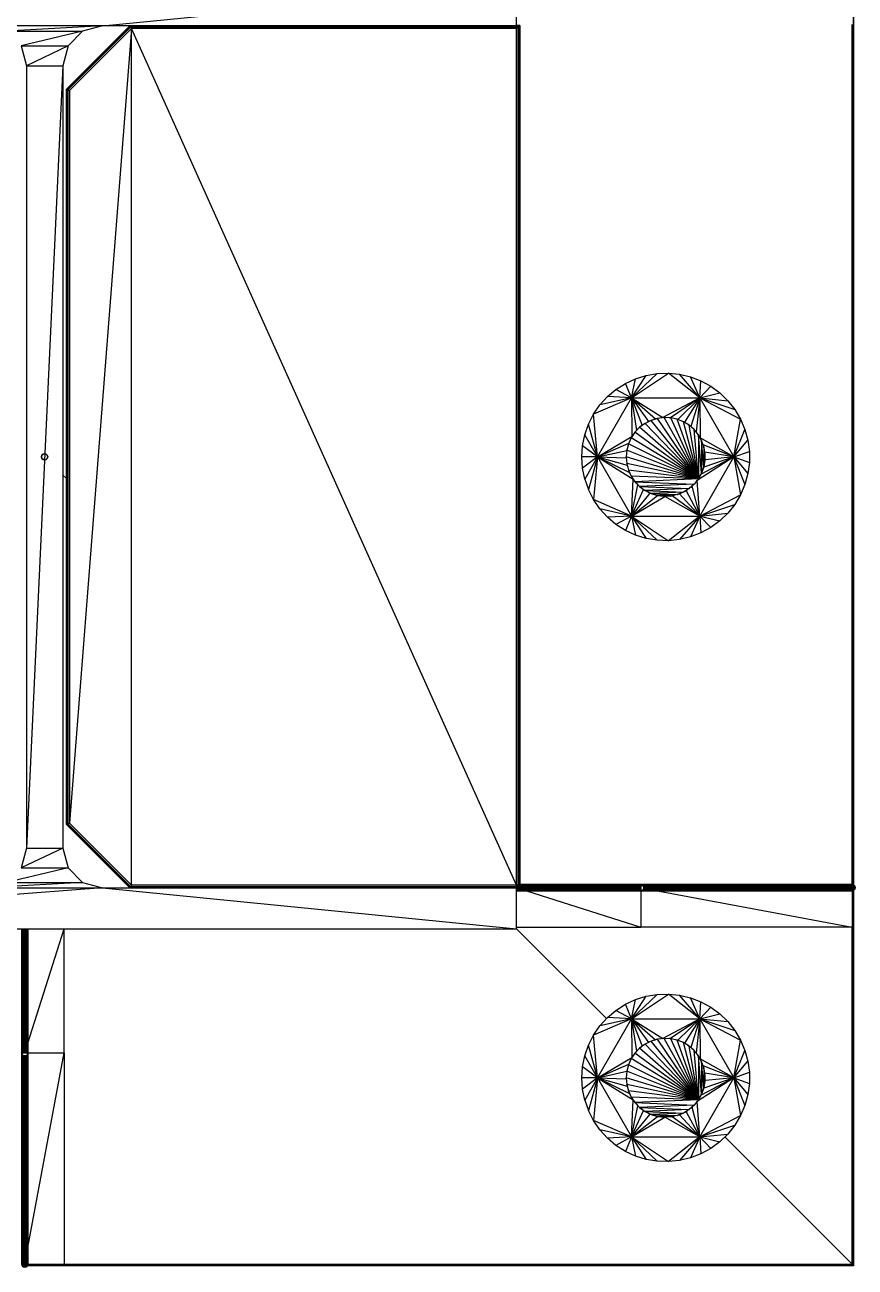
# Model space of a CAD drawing. Header units: millimetres. Extents: x -107267 to 109426, y -98906 to 83910.
# Drawn here: x 55354.8 to 55488.5, y -19215.3 to -19015.2 of the extents above; entities that cross this region are included whole.
import ezdxf

# ---------------------------------------------------------------- set-up
doc = ezdxf.new("R2010")
doc.units = ezdxf.units.MM
doc.layers.add('Top (Plan) View-000-CHÃO', color=254, linetype='Continuous')

# ---------------------------------------------------------------- blocks, each defined once
blk = doc.blocks.new('*U36')
at = {"layer": 'Top (Plan) View-000-CHÃO', "color": 0, "linetype": 'ByBlock', "lineweight": -2}
for p, q in [((154363.19, 142117.63), (154363, 142117.45)), ((154363, 142117.45), (154363.19, 142117.63)), ((154363.44, 142117.7), (154363.19, 142117.63)), ((154363.19, 142117.63), (154363.44, 142117.7)), ((154363.69, 142117.63), (154363.44, 142117.7)), ((154363.44, 142117.7), (154363.69, 142117.63)), ((154363.87, 142117.45), (154363.69, 142117.63)), ((154363.69, 142117.63), (154363.87, 142117.45)), ((154363, 142117.45), (154362.94, 142117.2)), ((154362.94, 142117.2), (154363, 142117.45)), ((154362.94, 142117.2), (154363, 142116.95)), ((154363, 142116.95), (154362.94, 142117.2)), ((154363, 142116.95), (154363.19, 142116.76)), ((154363.19, 142116.76), (154363, 142116.95)), ((154363.19, 142116.76), (154363.44, 142116.7)), ((154363.44, 142116.7), (154363.19, 142116.76)), ((154363.44, 142116.7), (154363.69, 142116.76)), ((154363.69, 142116.76), (154363.44, 142116.7)), ((154363.69, 142116.76), (154363.87, 142116.95)), ((154363.87, 142116.95), (154363.69, 142116.76)), ((154363.94, 142117.2), (154363.87, 142117.45)), ((154363.87, 142117.45), (154363.94, 142117.2)), ((154363.87, 142116.95), (154363.94, 142117.2)), ((154363.94, 142117.2), (154363.87, 142116.95))]:
    blk.add_line(p, q, dxfattribs=at)
blk = doc.blocks.new('*U52')
at = {"layer": 'Top (Plan) View-000-CHÃO', "color": 0, "linetype": 'ByBlock', "lineweight": -2}
for p, q in [((154456.95, 142029.03), (154458.58, 142029.79)), ((154457.94, 142026.72), (154463.89, 142030.68)), ((154457.94, 142026.72), (154462.08, 142030.62)), ((154457.94, 142026.72), (154460.31, 142030.32)), ((154457.94, 142026.72), (154458.58, 142029.79)), ((154458.58, 142029.79), (154460.31, 142030.32)), ((154460.31, 142030.32), (154462.08, 142030.62)), ((154462.08, 142030.62), (154463.89, 142030.68)), ((154463.89, 142030.68), (154465.68, 142030.5)), ((154468.93, 142026.72), (154463.89, 142030.68)), ((154465.68, 142030.5), (154467.44, 142030.09)), ((154468.93, 142026.72), (154465.68, 142030.5)), ((154467.44, 142030.09), (154469.12, 142029.44)), ((154468.93, 142026.72), (154467.44, 142030.09)), ((154454.05, 142026.9), (154455.43, 142028.06)), ((154455.43, 142028.06), (154456.95, 142029.03)), ((154457.94, 142026.72), (154455.43, 142028.06)), ((154457.94, 142026.72), (154456.95, 142029.03)), ((154468.93, 142026.72), (154469.12, 142029.44)), ((154468.93, 142026.72), (154470.7, 142028.57)), ((154468.93, 142026.72), (154472.15, 142027.5)), ((154469.12, 142029.44), (154470.7, 142028.57)), ((154470.7, 142028.57), (154472.15, 142027.5)), ((154472.15, 142027.5), (154473.45, 142026.25)), ((154457.94, 142026.72), (154451.82, 142024.07)), ((154451.82, 142024.07), (154452.84, 142025.56)), ((154452.44, 142017.19), (154457.94, 142026.72)), ((154452.84, 142025.56), (154454.05, 142026.9)), ((154457.94, 142026.72), (154452.84, 142025.56)), ((154457.94, 142026.72), (154454.05, 142026.9)), ((154457.94, 142026.72), (154458.01, 142020.49)), ((154457.94, 142026.72), (154458.73, 142021.46)), ((154457.94, 142026.72), (154459.63, 142022.27)), ((154457.94, 142026.72), (154460.66, 142022.9)), ((154457.94, 142026.72), (154461.79, 142023.32)), ((154457.94, 142026.72), (154462.98, 142023.52)), ((154457.94, 142026.72), (154468.93, 142026.72)), ((154457.94, 142026.72), (154457.94, 142026.72)), ((154458.35, 142026.72), (154458.35, 142026.72)), ((154459.51, 142026.72), (154459.51, 142026.72)), ((154460.11, 142026.72), (154460.11, 142026.72)), ((154461.07, 142026.72), (154461.07, 142026.72)), ((154462.58, 142026.72), (154462.58, 142026.72)), ((154468.93, 142026.72), (154462.98, 142023.52)), ((154463.38, 142026.72), (154463.38, 142026.72)), ((154468.93, 142026.72), (154464.19, 142023.5)), ((154464.87, 142026.72), (154464.87, 142026.72)), ((154468.93, 142026.72), (154465.37, 142023.24)), ((154466.42, 142026.72), (154466.42, 142026.72)), ((154468.93, 142026.72), (154466.48, 142022.77)), ((154467.47, 142026.72), (154467.47, 142026.72)), ((154468.93, 142026.72), (154467.48, 142022.09)), ((154468.04, 142026.72), (154468.04, 142026.72)), ((154468.93, 142026.72), (154468.33, 142021.24)), ((154468.93, 142026.72), (154469.01, 142020.24)), ((154468.93, 142026.72), (154474.43, 142017.19)), ((154468.93, 142026.72), (154475.48, 142023.28)), ((154468.93, 142026.72), (154474.57, 142024.83)), ((154468.93, 142026.72), (154473.45, 142026.25)), ((154473.45, 142026.25), (154474.57, 142024.83)), ((154451.01, 142022.46), (154451.82, 142024.07)), ((154452.44, 142017.19), (154451.82, 142024.07)), ((154462.98, 142023.52), (154462.68, 142023.47)), ((154463.06, 142023.52), (154462.98, 142023.52)), ((154464.19, 142023.5), (154464.01, 142023.5)), ((154464.2, 142023.49), (154464.19, 142023.5)), ((154474.57, 142024.83), (154475.48, 142023.28)), ((154450.42, 142020.76), (154451.01, 142022.46)), ((154452.44, 142017.19), (154451.01, 142022.46)), ((154458.73, 142021.46), (154458.64, 142021.33)), ((154458.94, 142021.65), (154458.73, 142021.46)), ((154459.63, 142022.27), (154459.47, 142022.13)), ((154459.83, 142022.4), (154459.63, 142022.27)), ((154460.66, 142022.9), (154460.44, 142022.77)), ((154460.84, 142022.97), (154460.66, 142022.9)), ((154461.79, 142023.32), (154461.51, 142023.22)), ((154461.92, 142023.35), (154461.79, 142023.32)), ((154465.37, 142023.24), (154465.34, 142023.25)), ((154465.56, 142023.16), (154465.37, 142023.24)), ((154466.48, 142022.77), (154466.4, 142022.8)), ((154466.73, 142022.6), (154466.48, 142022.77)), ((154467.48, 142022.09), (154467.36, 142022.17)), ((154467.68, 142021.88), (154467.48, 142022.09)), ((154474.43, 142017.19), (154475.48, 142023.28)), ((154474.43, 142017.19), (154476.19, 142021.62)), ((154475.48, 142023.28), (154476.19, 142021.62)), ((154476.19, 142021.62), (154476.66, 142019.88)), ((154450.06, 142018.99), (154450.42, 142020.76)), ((154452.44, 142017.19), (154450.42, 142020.76)), ((154452.44, 142017.19), (154458.01, 142020.49)), ((154457.6, 142019.64), (154457.48, 142019.41)), ((154458.01, 142020.49), (154457.97, 142020.4)), ((154458.19, 142020.74), (154458.01, 142020.49)), ((154468.33, 142021.24), (154468.19, 142021.38)), ((154468.47, 142021.03), (154468.33, 142021.24)), ((154469.01, 142020.24), (154468.87, 142020.44)), ((154469.09, 142020.05), (154469.01, 142020.24)), ((154474.43, 142017.19), (154469.01, 142020.24)), ((154474.43, 142017.19), (154476.66, 142019.88)), ((154476.66, 142019.88), (154476.91, 142018.09)), ((154449.94, 142017.19), (154450.06, 142018.99)), ((154452.44, 142017.19), (154450.06, 142018.99)), ((154452.44, 142017.19), (154457.48, 142019.41)), ((154452.44, 142017.19), (154457.17, 142018.24)), ((154457.17, 142018.25), (154457.17, 142018.24)), ((154457.17, 142018.24), (154457.17, 142018.19)), ((154457.48, 142019.41), (154457.47, 142019.37)), ((154469.48, 142019.13), (154469.37, 142019.39)), ((154469.52, 142018.98), (154469.48, 142019.13)), ((154474.43, 142017.19), (154469.48, 142019.13)), ((154469.74, 142017.95), (154469.68, 142018.25)), ((154469.74, 142017.85), (154469.74, 142017.95)), ((154474.43, 142017.19), (154469.74, 142017.95)), ((154474.43, 142017.19), (154476.91, 142018.09)), ((154476.91, 142018.09), (154476.91, 142016.29)), ((154450.06, 142015.39), (154449.94, 142017.19)), ((154452.44, 142017.19), (154449.94, 142017.19)), ((154452.44, 142017.19), (154450.06, 142015.39)), ((154452.44, 142017.19), (154450.42, 142013.62)), ((154452.44, 142017.19), (154451.01, 142011.92)), ((154452.44, 142017.19), (154451.82, 142010.31)), ((154452.44, 142017.19), (154457.6, 142014.69)), ((154452.44, 142017.19), (154458.18, 142013.63)), ((154452.44, 142017.19), (154457.23, 142015.84)), ((154452.44, 142017.19), (154457.09, 142017.04)), ((154452.44, 142017.19), (154457.94, 142007.67)), ((154452.44, 142017.19), (154452.44, 142017.19)), ((154457.09, 142017.1), (154457.09, 142017.04)), ((154457.09, 142017.04), (154457.12, 142016.75)), ((154457.22, 142015.96), (154457.23, 142015.84)), ((154457.23, 142015.84), (154457.32, 142015.55)), ((154474.43, 142017.19), (154468.52, 142013.39)), ((154468.93, 142007.67), (154474.43, 142017.19)), ((154474.43, 142017.19), (154469.15, 142014.42)), ((154469.53, 142015.43), (154469.57, 142015.55)), ((154474.43, 142017.19), (154469.57, 142015.55)), ((154469.57, 142015.55), (154469.57, 142015.56)), ((154469.77, 142016.74), (154469.76, 142016.98)), ((154469.76, 142016.71), (154469.77, 142016.74)), ((154474.43, 142017.19), (154469.77, 142016.74)), ((154474.43, 142017.19), (154475.48, 142011.1)), ((154474.43, 142017.19), (154476.19, 142012.76)), ((154474.43, 142017.19), (154476.66, 142014.5)), ((154474.43, 142017.19), (154476.91, 142016.29)), ((154476.91, 142016.29), (154476.66, 142014.5)), ((154450.42, 142013.62), (154450.06, 142015.39)), ((154450.42, 142013.62), (154451.01, 142011.92)), ((154457.54, 142014.86), (154457.6, 142014.69)), ((154457.73, 142014.45), (154457.6, 142014.69)), ((154457.94, 142007.67), (154458.18, 142013.63)), ((154458.18, 142013.63), (154458.07, 142013.83)), ((154458.18, 142013.63), (154458.32, 142013.46)), ((154468.52, 142013.39), (154468.59, 142013.5)), ((154468.99, 142014.17), (154469.15, 142014.42)), ((154469.15, 142014.42), (154469.17, 142014.49)), ((154476.66, 142014.5), (154476.19, 142012.76)), ((154451.82, 142010.31), (154451.01, 142011.92)), ((154457.94, 142007.67), (154458.95, 142012.7)), ((154457.94, 142007.67), (154459.88, 142011.93)), ((154458.77, 142012.91), (154458.95, 142012.7)), ((154458.95, 142012.7), (154459.08, 142012.59)), ((154458.95, 142012.7), (154458.95, 142012.7)), ((154459.65, 142012.12), (154459.88, 142011.93)), ((154459.88, 142011.93), (154459.98, 142011.87)), ((154459.88, 142011.93), (154459.98, 142011.88)), ((154459.97, 142011.88), (154459.88, 142011.93)), ((154460.69, 142011.49), (154460.94, 142011.35)), ((154460.72, 142011.47), (154460.94, 142011.35)), ((154460.94, 142011.35), (154460.73, 142011.47)), ((154466.74, 142011.77), (154466.55, 142011.68)), ((154466.55, 142011.68), (154466.74, 142011.77)), ((154466.74, 142011.77), (154466.56, 142011.68)), ((154466.74, 142011.77), (154466.93, 142011.91)), ((154468.93, 142007.67), (154466.74, 142011.77)), ((154467.5, 142012.34), (154467.71, 142012.49)), ((154467.71, 142012.49), (154467.83, 142012.63)), ((154468.93, 142007.67), (154467.71, 142012.49)), ((154468.32, 142013.17), (154468.52, 142013.39)), ((154468.93, 142007.67), (154468.52, 142013.39)), ((154476.19, 142012.76), (154475.48, 142011.1)), ((154452.84, 142008.82), (154451.82, 142010.31)), ((154457.94, 142007.67), (154451.82, 142010.31)), ((154457.94, 142007.67), (154460.94, 142011.35)), ((154457.94, 142007.67), (154462.09, 142010.99)), ((154457.94, 142007.67), (154463.29, 142010.84)), ((154460.94, 142011.35), (154460.99, 142011.34)), ((154460.94, 142011.35), (154460.99, 142011.34)), ((154460.99, 142011.34), (154460.94, 142011.35)), ((154460.94, 142011.35), (154460.94, 142011.35)), ((154462.08, 142010.99), (154462.09, 142010.99)), ((154462.08, 142010.99), (154462.09, 142010.99)), ((154462.09, 142010.99), (154462.08, 142010.99)), ((154462.09, 142010.99), (154462.09, 142010.99)), ((154462.09, 142010.99), (154462.09, 142010.99)), ((154462.09, 142010.99), (154462.09, 142010.99)), ((154462.09, 142010.99), (154462.09, 142010.99)), ((154463.24, 142010.85), (154463.29, 142010.84)), ((154463.25, 142010.85), (154463.29, 142010.84)), ((154463.29, 142010.84), (154463.25, 142010.85)), ((154463.29, 142010.84), (154463.56, 142010.86)), ((154463.29, 142010.84), (154463.55, 142010.86)), ((154463.51, 142010.86), (154463.29, 142010.84)), ((154463.29, 142010.84), (154463.29, 142010.84)), ((154468.93, 142007.67), (154463.29, 142010.84)), ((154464.38, 142010.92), (154464.49, 142010.93)), ((154464.39, 142010.92), (154464.49, 142010.93)), ((154464.49, 142010.93), (154464.39, 142010.92)), ((154464.49, 142010.93), (154464.79, 142011.01)), ((154464.49, 142010.93), (154464.78, 142011.01)), ((154464.76, 142011), (154464.49, 142010.93)), ((154464.49, 142010.93), (154464.49, 142010.93)), ((154468.93, 142007.67), (154464.49, 142010.93)), ((154465.5, 142011.2), (154465.66, 142011.24)), ((154465.51, 142011.2), (154465.66, 142011.24)), ((154465.66, 142011.24), (154465.51, 142011.2)), ((154465.66, 142011.24), (154465.91, 142011.37)), ((154465.9, 142011.36), (154465.66, 142011.24)), ((154465.89, 142011.36), (154465.66, 142011.24)), ((154465.66, 142011.24), (154465.66, 142011.24)), ((154468.93, 142007.67), (154465.66, 142011.24)), ((154468.93, 142007.67), (154475.48, 142011.1)), ((154468.93, 142007.67), (154474.57, 142009.55)), ((154474.57, 142009.55), (154473.45, 142008.14)), ((154475.48, 142011.1), (154474.57, 142009.55)), ((154454.05, 142007.49), (154452.84, 142008.82)), ((154457.94, 142007.67), (154452.84, 142008.82)), ((154457.94, 142007.67), (154454.05, 142007.49)), ((154455.43, 142006.32), (154454.05, 142007.49)), ((154457.94, 142007.67), (154455.43, 142006.32)), ((154457.94, 142007.67), (154456.95, 142005.35)), ((154457.94, 142007.67), (154468.93, 142007.67)), ((154457.94, 142007.67), (154458.58, 142004.59)), ((154457.94, 142007.67), (154460.31, 142004.06)), ((154457.94, 142007.67), (154462.08, 142003.76)), ((154457.94, 142007.67), (154463.89, 142003.7)), ((154468.93, 142007.67), (154463.89, 142003.7)), ((154468.93, 142007.67), (154465.68, 142003.88)), ((154468.93, 142007.67), (154467.44, 142004.3)), ((154468.93, 142007.67), (154473.45, 142008.14)), ((154468.93, 142007.67), (154469.12, 142004.95)), ((154468.93, 142007.67), (154470.7, 142005.81)), ((154468.93, 142007.67), (154472.15, 142006.88)), ((154473.45, 142008.14), (154472.15, 142006.88)), ((154456.95, 142005.35), (154455.43, 142006.32)), ((154470.7, 142005.81), (154469.12, 142004.95)), ((154472.15, 142006.88), (154470.7, 142005.81)), ((154458.58, 142004.59), (154456.95, 142005.35)), ((154460.31, 142004.06), (154458.58, 142004.59)), ((154462.08, 142003.76), (154460.31, 142004.06)), ((154463.89, 142003.7), (154462.08, 142003.76)), ((154465.68, 142003.88), (154463.89, 142003.7)), ((154467.44, 142004.3), (154465.68, 142003.88)), ((154469.12, 142004.95), (154467.44, 142004.3))]:
    blk.add_line(p, q, dxfattribs=at)
blk = doc.blocks.new('*U53')
at = {"layer": 'Top (Plan) View-000-CHÃO', "color": 0, "linetype": 'ByBlock', "lineweight": -2}
for p, q in [((154463.17, 142023.54), (154462.1, 142023.4)), ((154463.17, 142023.54), (154463.14, 142023.53)), ((154464.24, 142023.49), (154463.17, 142023.54)), ((154463.17, 142023.54), (154463.19, 142023.54)), ((154468.7, 142013.64), (154463.17, 142023.54)), ((154464.2, 142023.49), (154464.18, 142023.49)), ((154464.24, 142023.49), (154464.21, 142023.49)), ((154465.29, 142023.26), (154464.24, 142023.49)), ((154464.24, 142023.49), (154464.27, 142023.48)), ((154468.7, 142013.64), (154464.24, 142023.49)), ((154459.24, 142021.96), (154458.49, 142021.18)), ((154459.22, 142021.94), (154459.24, 142021.96)), ((154460.11, 142022.6), (154459.24, 142021.96)), ((154459.26, 142021.98), (154459.24, 142021.96)), ((154468.7, 142013.64), (154459.24, 142021.96)), ((154460.08, 142022.58), (154460.11, 142022.6)), ((154461.07, 142023.08), (154460.11, 142022.6)), ((154460.11, 142022.6), (154460.13, 142022.61)), ((154468.7, 142013.64), (154460.11, 142022.6)), ((154461.07, 142023.08), (154461.04, 142023.07)), ((154462.1, 142023.4), (154461.07, 142023.08)), ((154461.07, 142023.08), (154461.09, 142023.09)), ((154468.7, 142013.64), (154461.07, 142023.08)), ((154462.1, 142023.4), (154462.07, 142023.39)), ((154462.1, 142023.4), (154462.13, 142023.4)), ((154468.7, 142013.64), (154462.1, 142023.4)), ((154465.29, 142023.26), (154465.27, 142023.27)), ((154466.29, 142022.86), (154465.29, 142023.26)), ((154465.29, 142023.26), (154465.32, 142023.25)), ((154468.7, 142013.64), (154465.29, 142023.26)), ((154465.34, 142023.25), (154465.35, 142023.24)), ((154466.29, 142022.86), (154466.27, 142022.87)), ((154467.21, 142022.3), (154466.29, 142022.86)), ((154466.29, 142022.86), (154466.32, 142022.85)), ((154468.7, 142013.64), (154466.29, 142022.86)), ((154467.21, 142022.3), (154467.19, 142022.31)), ((154468.02, 142021.59), (154467.21, 142022.3)), ((154467.21, 142022.3), (154467.23, 142022.28)), ((154468.7, 142013.64), (154467.21, 142022.3)), ((154468.02, 142021.59), (154468, 142021.6)), ((154468.7, 142020.75), (154468.02, 142021.59)), ((154468.02, 142021.59), (154468.04, 142021.56)), ((154468.7, 142013.64), (154468.02, 142021.59)), ((154457.89, 142020.29), (154457.45, 142019.31)), ((154457.88, 142020.26), (154457.89, 142020.29)), ((154458.49, 142021.18), (154457.89, 142020.29)), ((154457.91, 142020.31), (154457.89, 142020.29)), ((154468.7, 142013.64), (154457.89, 142020.29)), ((154458.48, 142021.16), (154458.49, 142021.18)), ((154458.51, 142021.2), (154458.49, 142021.18)), ((154468.7, 142013.64), (154458.49, 142021.18)), ((154468.7, 142020.75), (154468.68, 142020.77)), ((154469.22, 142019.81), (154468.7, 142020.75)), ((154468.7, 142020.75), (154468.71, 142020.72)), ((154468.7, 142020.75), (154468.7, 142013.64)), ((154469.22, 142014.58), (154468.7, 142020.75)), ((154469.22, 142019.81), (154469.21, 142019.83)), ((154469.58, 142018.79), (154469.22, 142019.81)), ((154469.22, 142019.81), (154469.23, 142019.78)), ((154469.22, 142019.81), (154469.22, 142014.58)), ((154469.58, 142015.59), (154469.22, 142019.81)), ((154457.18, 142018.26), (154457.09, 142017.19)), ((154457.17, 142018.22), (154457.18, 142018.26)), ((154457.45, 142019.31), (154457.18, 142018.26)), ((154457.18, 142018.29), (154457.18, 142018.26)), ((154468.7, 142013.64), (154457.18, 142018.26)), ((154457.44, 142019.28), (154457.45, 142019.31)), ((154457.46, 142019.33), (154457.45, 142019.31)), ((154468.7, 142013.64), (154457.45, 142019.31)), ((154469.58, 142018.79), (154469.57, 142018.82)), ((154469.76, 142017.73), (154469.58, 142018.79)), ((154469.58, 142018.79), (154469.59, 142018.76)), ((154469.58, 142018.79), (154469.58, 142015.59)), ((154469.58, 142018.79), (154469.76, 142016.65)), ((154469.76, 142017.73), (154469.76, 142017.76)), ((154469.76, 142017.73), (154469.76, 142016.65)), ((154469.76, 142017.73), (154469.76, 142017.7)), ((154457.09, 142017.22), (154457.09, 142017.19)), ((154457.09, 142017.16), (154457.09, 142017.19)), ((154457.09, 142017.19), (154457.18, 142016.12)), ((154468.7, 142013.64), (154457.09, 142017.19)), ((154457.17, 142016.15), (154457.18, 142016.12)), ((154457.18, 142016.09), (154457.18, 142016.12)), ((154457.18, 142016.12), (154457.45, 142015.08)), ((154468.7, 142013.64), (154457.18, 142016.12)), ((154469.58, 142015.59), (154469.22, 142014.58)), ((154469.57, 142015.56), (154469.56, 142015.53)), ((154469.58, 142015.59), (154469.57, 142015.56)), ((154469.76, 142016.65), (154469.58, 142015.59)), ((154469.58, 142015.59), (154469.59, 142015.62)), ((154469.76, 142016.65), (154469.76, 142016.68)), ((154469.76, 142016.65), (154469.76, 142016.62)), ((154457.44, 142015.1), (154457.45, 142015.08)), ((154457.46, 142015.05), (154457.45, 142015.08)), ((154457.45, 142015.08), (154457.89, 142014.09)), ((154468.7, 142013.64), (154457.45, 142015.08)), ((154457.88, 142014.12), (154457.89, 142014.09)), ((154457.91, 142014.07), (154457.89, 142014.09)), ((154457.89, 142014.09), (154458.49, 142013.2)), ((154468.7, 142013.64), (154457.89, 142014.09)), ((154468.7, 142013.64), (154458.49, 142013.2)), ((154468.7, 142013.64), (154468.02, 142012.8)), ((154468.7, 142013.64), (154468.68, 142013.61)), ((154469.22, 142014.58), (154468.7, 142013.64)), ((154468.7, 142013.64), (154468.71, 142013.66)), ((154469.22, 142014.58), (154469.21, 142014.55)), ((154469.22, 142014.58), (154469.23, 142014.6)), ((154458.48, 142013.22), (154458.49, 142013.2)), ((154458.49, 142013.2), (154458.51, 142013.18)), ((154458.49, 142013.2), (154459.24, 142012.42)), ((154458.49, 142013.2), (154468.02, 142012.8)), ((154459.24, 142012.42), (154459.22, 142012.44)), ((154468.02, 142012.8), (154459.24, 142012.42)), ((154459.24, 142012.42), (154459.26, 142012.41)), ((154459.24, 142012.42), (154460.11, 142011.78)), ((154459.24, 142012.42), (154467.21, 142012.09)), ((154460.11, 142011.78), (154460.08, 142011.8)), ((154467.21, 142012.09), (154460.11, 142011.78)), ((154460.11, 142011.78), (154460.13, 142011.77)), ((154460.11, 142011.78), (154461.07, 142011.3)), ((154460.11, 142011.78), (154466.29, 142011.52)), ((154466.29, 142011.52), (154461.07, 142011.3)), ((154466.29, 142011.52), (154465.29, 142011.12)), ((154466.29, 142011.52), (154466.27, 142011.51)), ((154467.21, 142012.09), (154466.29, 142011.52)), ((154466.29, 142011.52), (154466.32, 142011.54)), ((154467.21, 142012.09), (154467.19, 142012.07)), ((154468.02, 142012.8), (154467.21, 142012.09)), ((154467.21, 142012.09), (154467.23, 142012.1)), ((154468.02, 142012.8), (154468, 142012.78)), ((154468.02, 142012.8), (154468.04, 142012.82)), ((154461.07, 142011.3), (154461.04, 142011.31)), ((154461.07, 142011.3), (154461.09, 142011.29)), ((154461.07, 142011.3), (154462.1, 142010.98)), ((154461.07, 142011.3), (154465.29, 142011.12)), ((154462.1, 142010.98), (154462.07, 142010.99)), ((154465.29, 142011.12), (154462.1, 142010.98)), ((154462.1, 142010.98), (154462.13, 142010.98)), ((154462.1, 142010.98), (154463.17, 142010.85)), ((154462.1, 142010.98), (154464.24, 142010.89)), ((154463.17, 142010.85), (154463.14, 142010.85)), ((154464.24, 142010.89), (154463.17, 142010.85)), ((154463.17, 142010.85), (154463.19, 142010.85)), ((154464.24, 142010.89), (154464.21, 142010.89)), ((154465.29, 142011.12), (154464.24, 142010.89)), ((154464.24, 142010.89), (154464.27, 142010.9)), ((154465.29, 142011.12), (154465.27, 142011.11)), ((154465.29, 142011.12), (154465.32, 142011.13))]:
    blk.add_line(p, q, dxfattribs=at)
blk = doc.blocks.new('*U54')
at = {"layer": 'Top (Plan) View-000-CHÃO', "color": 0, "linetype": 'ByBlock', "lineweight": -2}
for p, q in [((154456.95, 142129.03), (154458.58, 142129.79)), ((154457.94, 142126.72), (154463.89, 142130.68)), ((154457.94, 142126.72), (154462.08, 142130.62)), ((154457.94, 142126.72), (154460.31, 142130.32)), ((154457.94, 142126.72), (154458.58, 142129.79)), ((154458.58, 142129.79), (154460.31, 142130.32)), ((154460.31, 142130.32), (154462.08, 142130.62)), ((154462.08, 142130.62), (154463.89, 142130.68)), ((154463.89, 142130.68), (154465.68, 142130.5)), ((154468.93, 142126.72), (154463.89, 142130.68)), ((154465.68, 142130.5), (154467.44, 142130.09)), ((154468.93, 142126.72), (154465.68, 142130.5)), ((154467.44, 142130.09), (154469.12, 142129.44)), ((154468.93, 142126.72), (154467.44, 142130.09)), ((154454.05, 142126.9), (154455.43, 142128.06)), ((154455.43, 142128.06), (154456.95, 142129.03)), ((154457.94, 142126.72), (154455.43, 142128.06)), ((154457.94, 142126.72), (154456.95, 142129.03)), ((154468.93, 142126.72), (154469.12, 142129.44)), ((154468.93, 142126.72), (154470.7, 142128.57)), ((154468.93, 142126.72), (154472.15, 142127.5)), ((154469.12, 142129.44), (154470.7, 142128.57)), ((154470.7, 142128.57), (154472.15, 142127.5)), ((154472.15, 142127.5), (154473.45, 142126.25)), ((154457.94, 142126.72), (154451.82, 142124.07)), ((154451.82, 142124.07), (154452.84, 142125.56)), ((154452.44, 142117.19), (154457.94, 142126.72)), ((154452.84, 142125.56), (154454.05, 142126.9)), ((154457.94, 142126.72), (154452.84, 142125.56)), ((154457.94, 142126.72), (154454.05, 142126.9)), ((154457.94, 142126.72), (154458.01, 142120.49)), ((154457.94, 142126.72), (154458.73, 142121.46)), ((154457.94, 142126.72), (154459.63, 142122.27)), ((154457.94, 142126.72), (154460.66, 142122.9)), ((154457.94, 142126.72), (154461.79, 142123.32)), ((154457.94, 142126.72), (154462.98, 142123.52)), ((154457.94, 142126.72), (154468.93, 142126.72)), ((154457.94, 142126.72), (154457.94, 142126.72)), ((154458.35, 142126.72), (154458.35, 142126.72)), ((154459.51, 142126.72), (154459.51, 142126.72)), ((154460.11, 142126.72), (154460.11, 142126.72)), ((154461.07, 142126.72), (154461.07, 142126.72)), ((154462.58, 142126.72), (154462.58, 142126.72)), ((154468.93, 142126.72), (154462.98, 142123.52)), ((154463.38, 142126.72), (154463.38, 142126.72)), ((154468.93, 142126.72), (154464.19, 142123.5)), ((154464.87, 142126.72), (154464.87, 142126.72)), ((154468.93, 142126.72), (154465.37, 142123.24)), ((154466.42, 142126.72), (154466.42, 142126.72)), ((154468.93, 142126.72), (154466.48, 142122.77)), ((154467.47, 142126.72), (154467.47, 142126.72)), ((154468.93, 142126.72), (154467.48, 142122.09)), ((154468.04, 142126.72), (154468.04, 142126.72)), ((154468.93, 142126.72), (154468.33, 142121.24)), ((154468.93, 142126.72), (154469.01, 142120.24)), ((154468.93, 142126.72), (154474.43, 142117.19)), ((154468.93, 142126.72), (154475.48, 142123.28)), ((154468.93, 142126.72), (154474.57, 142124.83)), ((154468.93, 142126.72), (154473.45, 142126.25)), ((154473.45, 142126.25), (154474.57, 142124.83)), ((154451.01, 142122.46), (154451.82, 142124.07)), ((154452.44, 142117.19), (154451.82, 142124.07)), ((154462.98, 142123.52), (154462.68, 142123.47)), ((154463.06, 142123.52), (154462.98, 142123.52)), ((154464.19, 142123.5), (154464.01, 142123.5)), ((154464.2, 142123.49), (154464.19, 142123.5)), ((154474.57, 142124.83), (154475.48, 142123.28)), ((154450.42, 142120.76), (154451.01, 142122.46)), ((154452.44, 142117.19), (154451.01, 142122.46)), ((154458.94, 142121.65), (154458.73, 142121.46)), ((154459.63, 142122.27), (154459.47, 142122.13)), ((154459.83, 142122.4), (154459.63, 142122.27)), ((154460.66, 142122.9), (154460.44, 142122.77)), ((154460.84, 142122.97), (154460.66, 142122.9)), ((154461.79, 142123.32), (154461.51, 142123.22)), ((154461.92, 142123.35), (154461.79, 142123.32)), ((154465.37, 142123.24), (154465.34, 142123.25)), ((154465.56, 142123.16), (154465.37, 142123.24)), ((154466.48, 142122.77), (154466.4, 142122.8)), ((154466.73, 142122.6), (154466.48, 142122.77)), ((154467.48, 142122.09), (154467.36, 142122.17)), ((154467.68, 142121.88), (154467.48, 142122.09)), ((154474.43, 142117.19), (154475.48, 142123.28)), ((154474.43, 142117.19), (154476.19, 142121.62)), ((154475.48, 142123.28), (154476.19, 142121.62)), ((154476.19, 142121.62), (154476.66, 142119.88)), ((154450.06, 142118.99), (154450.42, 142120.76)), ((154452.44, 142117.19), (154450.42, 142120.76)), ((154452.44, 142117.19), (154458.01, 142120.49)), ((154457.6, 142119.64), (154457.48, 142119.41)), ((154458.01, 142120.49), (154457.97, 142120.4)), ((154458.19, 142120.74), (154458.01, 142120.49)), ((154458.73, 142121.46), (154458.64, 142121.33)), ((154468.33, 142121.24), (154468.19, 142121.38)), ((154468.47, 142121.03), (154468.33, 142121.24)), ((154469.01, 142120.24), (154468.87, 142120.44)), ((154469.09, 142120.05), (154469.01, 142120.24)), ((154474.43, 142117.19), (154469.01, 142120.24)), ((154474.43, 142117.19), (154476.66, 142119.88)), ((154476.66, 142119.88), (154476.91, 142118.09)), ((154449.94, 142117.19), (154450.06, 142118.99)), ((154452.44, 142117.19), (154450.06, 142118.99)), ((154452.44, 142117.19), (154457.48, 142119.41)), ((154452.44, 142117.19), (154457.17, 142118.24)), ((154457.17, 142118.25), (154457.17, 142118.24)), ((154457.17, 142118.24), (154457.17, 142118.19)), ((154457.48, 142119.41), (154457.47, 142119.37)), ((154469.48, 142119.13), (154469.37, 142119.39)), ((154469.52, 142118.98), (154469.48, 142119.13)), ((154474.43, 142117.19), (154469.48, 142119.13)), ((154469.74, 142117.95), (154469.68, 142118.25)), ((154469.74, 142117.85), (154469.74, 142117.95)), ((154474.43, 142117.19), (154469.74, 142117.95)), ((154474.43, 142117.19), (154476.91, 142118.09)), ((154476.91, 142118.09), (154476.91, 142116.29)), ((154450.06, 142115.39), (154449.94, 142117.19)), ((154452.44, 142117.19), (154449.94, 142117.19)), ((154452.44, 142117.19), (154450.06, 142115.39)), ((154452.44, 142117.19), (154450.42, 142113.62)), ((154452.44, 142117.19), (154451.01, 142111.92)), ((154452.44, 142117.19), (154451.82, 142110.31)), ((154452.44, 142117.19), (154457.6, 142114.69)), ((154452.44, 142117.19), (154458.18, 142113.63)), ((154452.44, 142117.19), (154457.23, 142115.84)), ((154452.44, 142117.19), (154457.09, 142117.04)), ((154452.44, 142117.19), (154457.94, 142107.67)), ((154452.44, 142117.19), (154452.44, 142117.19)), ((154457.09, 142117.1), (154457.09, 142117.04)), ((154457.09, 142117.04), (154457.12, 142116.75)), ((154457.22, 142115.96), (154457.23, 142115.84)), ((154457.23, 142115.84), (154457.32, 142115.55)), ((154474.43, 142117.19), (154468.52, 142113.39)), ((154468.93, 142107.67), (154474.43, 142117.19)), ((154474.43, 142117.19), (154469.15, 142114.42)), ((154469.53, 142115.43), (154469.57, 142115.55)), ((154474.43, 142117.19), (154469.57, 142115.55)), ((154469.57, 142115.55), (154469.57, 142115.56)), ((154469.77, 142116.74), (154469.76, 142116.98)), ((154469.76, 142116.71), (154469.77, 142116.74)), ((154474.43, 142117.19), (154469.77, 142116.74)), ((154474.43, 142117.19), (154475.48, 142111.1)), ((154474.43, 142117.19), (154476.19, 142112.76)), ((154474.43, 142117.19), (154476.66, 142114.5)), ((154474.43, 142117.19), (154476.91, 142116.29)), ((154476.91, 142116.29), (154476.66, 142114.5)), ((154450.42, 142113.62), (154450.06, 142115.39)), ((154450.42, 142113.62), (154451.01, 142111.92)), ((154457.54, 142114.86), (154457.6, 142114.69)), ((154457.73, 142114.45), (154457.6, 142114.69)), ((154457.94, 142107.67), (154458.18, 142113.63)), ((154458.18, 142113.63), (154458.07, 142113.83)), ((154458.18, 142113.63), (154458.32, 142113.46)), ((154468.52, 142113.39), (154468.59, 142113.5)), ((154468.99, 142114.17), (154469.15, 142114.42)), ((154469.15, 142114.42), (154469.17, 142114.49)), ((154476.66, 142114.5), (154476.19, 142112.76)), ((154451.82, 142110.31), (154451.01, 142111.92)), ((154457.94, 142107.67), (154458.95, 142112.7)), ((154457.94, 142107.67), (154459.88, 142111.93)), ((154458.77, 142112.91), (154458.95, 142112.7)), ((154458.95, 142112.7), (154459.08, 142112.59)), ((154458.95, 142112.7), (154458.95, 142112.7)), ((154459.65, 142112.12), (154459.88, 142111.93)), ((154459.88, 142111.93), (154459.98, 142111.87)), ((154459.88, 142111.93), (154459.98, 142111.88)), ((154459.97, 142111.88), (154459.88, 142111.93)), ((154466.74, 142111.77), (154466.55, 142111.68)), ((154466.55, 142111.68), (154466.74, 142111.77)), ((154466.74, 142111.77), (154466.56, 142111.68)), ((154466.74, 142111.77), (154466.93, 142111.91)), ((154468.93, 142107.67), (154466.74, 142111.77)), ((154467.5, 142112.34), (154467.71, 142112.49)), ((154467.71, 142112.49), (154467.83, 142112.63)), ((154468.93, 142107.67), (154467.71, 142112.49)), ((154468.32, 142113.17), (154468.52, 142113.39)), ((154468.93, 142107.67), (154468.52, 142113.39)), ((154476.19, 142112.76), (154475.48, 142111.1)), ((154452.84, 142108.82), (154451.82, 142110.31)), ((154457.94, 142107.67), (154451.82, 142110.31)), ((154457.94, 142107.67), (154460.94, 142111.35)), ((154457.94, 142107.67), (154462.09, 142110.99)), ((154457.94, 142107.67), (154463.29, 142110.84)), ((154460.69, 142111.49), (154460.94, 142111.35)), ((154460.72, 142111.47), (154460.94, 142111.35)), ((154460.94, 142111.35), (154460.73, 142111.47)), ((154460.94, 142111.35), (154460.99, 142111.34)), ((154460.94, 142111.35), (154460.99, 142111.34)), ((154460.99, 142111.34), (154460.94, 142111.35)), ((154460.94, 142111.35), (154460.94, 142111.35)), ((154462.08, 142110.99), (154462.09, 142110.99)), ((154462.08, 142110.99), (154462.09, 142110.99)), ((154462.09, 142110.99), (154462.08, 142110.99)), ((154462.09, 142110.99), (154462.09, 142110.99)), ((154462.09, 142110.99), (154462.09, 142110.99)), ((154462.09, 142110.99), (154462.09, 142110.99)), ((154462.09, 142110.99), (154462.09, 142110.99)), ((154463.24, 142110.85), (154463.29, 142110.84)), ((154463.25, 142110.85), (154463.29, 142110.84)), ((154463.29, 142110.84), (154463.25, 142110.85)), ((154463.29, 142110.84), (154463.56, 142110.86)), ((154463.29, 142110.84), (154463.55, 142110.86)), ((154463.51, 142110.86), (154463.29, 142110.84)), ((154463.29, 142110.84), (154463.29, 142110.84)), ((154468.93, 142107.67), (154463.29, 142110.84)), ((154464.38, 142110.92), (154464.49, 142110.93)), ((154464.39, 142110.92), (154464.49, 142110.93)), ((154464.49, 142110.93), (154464.39, 142110.92)), ((154464.49, 142110.93), (154464.79, 142111.01)), ((154464.49, 142110.93), (154464.78, 142111.01)), ((154464.76, 142111), (154464.49, 142110.93)), ((154464.49, 142110.93), (154464.49, 142110.93)), ((154468.93, 142107.67), (154464.49, 142110.93)), ((154465.5, 142111.2), (154465.66, 142111.24)), ((154465.51, 142111.2), (154465.66, 142111.24)), ((154465.66, 142111.24), (154465.51, 142111.2)), ((154465.66, 142111.24), (154465.91, 142111.37)), ((154465.9, 142111.36), (154465.66, 142111.24)), ((154465.89, 142111.36), (154465.66, 142111.24)), ((154465.66, 142111.24), (154465.66, 142111.24)), ((154468.93, 142107.67), (154465.66, 142111.24)), ((154468.93, 142107.67), (154475.48, 142111.1)), ((154468.93, 142107.67), (154474.57, 142109.55)), ((154474.57, 142109.55), (154473.45, 142108.14)), ((154475.48, 142111.1), (154474.57, 142109.55)), ((154454.05, 142107.49), (154452.84, 142108.82)), ((154457.94, 142107.67), (154452.84, 142108.82)), ((154457.94, 142107.67), (154454.05, 142107.49)), ((154457.94, 142107.67), (154455.43, 142106.32)), ((154457.94, 142107.67), (154456.95, 142105.35)), ((154457.94, 142107.67), (154468.93, 142107.67)), ((154457.94, 142107.67), (154458.58, 142104.59)), ((154457.94, 142107.67), (154460.31, 142104.06)), ((154457.94, 142107.67), (154462.08, 142103.76)), ((154457.94, 142107.67), (154463.89, 142103.7)), ((154468.93, 142107.67), (154463.89, 142103.7)), ((154468.93, 142107.67), (154465.68, 142103.88)), ((154468.93, 142107.67), (154467.44, 142104.3)), ((154468.93, 142107.67), (154473.45, 142108.14)), ((154468.93, 142107.67), (154469.12, 142104.95)), ((154468.93, 142107.67), (154470.7, 142105.81)), ((154468.93, 142107.67), (154472.15, 142106.88)), ((154473.45, 142108.14), (154472.15, 142106.88)), ((154455.43, 142106.32), (154454.05, 142107.49)), ((154456.95, 142105.35), (154455.43, 142106.32)), ((154470.7, 142105.81), (154469.12, 142104.95)), ((154472.15, 142106.88), (154470.7, 142105.81)), ((154458.58, 142104.59), (154456.95, 142105.35)), ((154460.31, 142104.06), (154458.58, 142104.59)), ((154462.08, 142103.76), (154460.31, 142104.06)), ((154463.89, 142103.7), (154462.08, 142103.76)), ((154465.68, 142103.88), (154463.89, 142103.7)), ((154467.44, 142104.3), (154465.68, 142103.88)), ((154469.12, 142104.95), (154467.44, 142104.3))]:
    blk.add_line(p, q, dxfattribs=at)
blk = doc.blocks.new('*U55')
at = {"layer": 'Top (Plan) View-000-CHÃO', "color": 0, "linetype": 'ByBlock', "lineweight": -2}
for p, q in [((154463.17, 142123.54), (154462.1, 142123.4)), ((154463.17, 142123.54), (154463.14, 142123.53)), ((154464.24, 142123.49), (154463.17, 142123.54)), ((154463.17, 142123.54), (154463.19, 142123.54)), ((154468.7, 142113.64), (154463.17, 142123.54)), ((154459.24, 142121.96), (154458.49, 142121.18)), ((154459.22, 142121.94), (154459.24, 142121.96)), ((154460.11, 142122.6), (154459.24, 142121.96)), ((154459.26, 142121.98), (154459.24, 142121.96)), ((154468.7, 142113.64), (154459.24, 142121.96)), ((154460.08, 142122.58), (154460.11, 142122.6)), ((154461.07, 142123.08), (154460.11, 142122.6)), ((154460.11, 142122.6), (154460.13, 142122.61)), ((154468.7, 142113.64), (154460.11, 142122.6)), ((154461.07, 142123.08), (154461.04, 142123.07)), ((154462.1, 142123.4), (154461.07, 142123.08)), ((154461.07, 142123.08), (154461.09, 142123.09)), ((154468.7, 142113.64), (154461.07, 142123.08)), ((154462.1, 142123.4), (154462.07, 142123.39)), ((154462.1, 142123.4), (154462.13, 142123.4)), ((154468.7, 142113.64), (154462.1, 142123.4)), ((154464.2, 142123.49), (154464.18, 142123.49)), ((154464.24, 142123.49), (154464.21, 142123.49)), ((154465.29, 142123.26), (154464.24, 142123.49)), ((154464.24, 142123.49), (154464.27, 142123.48)), ((154468.7, 142113.64), (154464.24, 142123.49)), ((154465.29, 142123.26), (154465.27, 142123.27)), ((154466.29, 142122.86), (154465.29, 142123.26)), ((154465.29, 142123.26), (154465.32, 142123.25)), ((154468.7, 142113.64), (154465.29, 142123.26)), ((154465.34, 142123.25), (154465.35, 142123.24)), ((154466.29, 142122.86), (154466.27, 142122.87)), ((154467.21, 142122.3), (154466.29, 142122.86)), ((154466.29, 142122.86), (154466.32, 142122.85)), ((154468.7, 142113.64), (154466.29, 142122.86)), ((154467.21, 142122.3), (154467.19, 142122.31)), ((154468.02, 142121.59), (154467.21, 142122.3)), ((154467.21, 142122.3), (154467.23, 142122.28)), ((154468.7, 142113.64), (154467.21, 142122.3)), ((154468.02, 142121.59), (154468, 142121.6)), ((154468.7, 142120.75), (154468.02, 142121.59)), ((154468.02, 142121.59), (154468.04, 142121.56)), ((154468.7, 142113.64), (154468.02, 142121.59)), ((154457.89, 142120.29), (154457.45, 142119.31)), ((154457.88, 142120.26), (154457.89, 142120.29)), ((154458.49, 142121.18), (154457.89, 142120.29)), ((154457.91, 142120.31), (154457.89, 142120.29)), ((154468.7, 142113.64), (154457.89, 142120.29)), ((154458.48, 142121.16), (154458.49, 142121.18)), ((154458.51, 142121.2), (154458.49, 142121.18)), ((154468.7, 142113.64), (154458.49, 142121.18)), ((154468.7, 142120.75), (154468.68, 142120.77)), ((154469.22, 142119.81), (154468.7, 142120.75)), ((154468.7, 142120.75), (154468.71, 142120.72)), ((154468.7, 142120.75), (154468.7, 142113.64)), ((154469.22, 142114.58), (154468.7, 142120.75)), ((154469.22, 142119.81), (154469.21, 142119.83)), ((154469.58, 142118.79), (154469.22, 142119.81)), ((154469.22, 142119.81), (154469.23, 142119.78)), ((154469.22, 142119.81), (154469.22, 142114.58)), ((154469.58, 142115.59), (154469.22, 142119.81)), ((154457.18, 142118.26), (154457.09, 142117.19)), ((154457.17, 142118.22), (154457.18, 142118.26)), ((154457.45, 142119.31), (154457.18, 142118.26)), ((154457.18, 142118.29), (154457.18, 142118.26)), ((154468.7, 142113.64), (154457.18, 142118.26)), ((154457.44, 142119.28), (154457.45, 142119.31)), ((154457.46, 142119.33), (154457.45, 142119.31)), ((154468.7, 142113.64), (154457.45, 142119.31)), ((154469.58, 142118.79), (154469.57, 142118.82)), ((154469.76, 142117.73), (154469.58, 142118.79)), ((154469.58, 142118.79), (154469.59, 142118.76)), ((154469.58, 142118.79), (154469.58, 142115.59)), ((154469.58, 142118.79), (154469.76, 142116.65)), ((154469.76, 142117.73), (154469.76, 142117.76)), ((154469.76, 142117.73), (154469.76, 142116.65)), ((154469.76, 142117.73), (154469.76, 142117.7)), ((154457.09, 142117.22), (154457.09, 142117.19)), ((154457.09, 142117.16), (154457.09, 142117.19)), ((154457.09, 142117.19), (154457.18, 142116.12)), ((154468.7, 142113.64), (154457.09, 142117.19)), ((154457.17, 142116.15), (154457.18, 142116.12)), ((154457.18, 142116.09), (154457.18, 142116.12)), ((154457.18, 142116.12), (154457.45, 142115.08)), ((154468.7, 142113.64), (154457.18, 142116.12)), ((154469.58, 142115.59), (154469.22, 142114.58)), ((154469.57, 142115.56), (154469.56, 142115.53)), ((154469.58, 142115.59), (154469.57, 142115.56)), ((154469.76, 142116.65), (154469.58, 142115.59)), ((154469.58, 142115.59), (154469.59, 142115.62)), ((154469.76, 142116.65), (154469.76, 142116.68)), ((154469.76, 142116.65), (154469.76, 142116.62)), ((154457.44, 142115.1), (154457.45, 142115.08)), ((154457.46, 142115.05), (154457.45, 142115.08)), ((154457.45, 142115.08), (154457.89, 142114.09)), ((154468.7, 142113.64), (154457.45, 142115.08)), ((154457.88, 142114.12), (154457.89, 142114.09)), ((154457.91, 142114.07), (154457.89, 142114.09)), ((154457.89, 142114.09), (154458.49, 142113.2)), ((154468.7, 142113.64), (154457.89, 142114.09)), ((154468.7, 142113.64), (154458.49, 142113.2)), ((154468.7, 142113.64), (154468.02, 142112.8)), ((154468.7, 142113.64), (154468.68, 142113.61)), ((154469.22, 142114.58), (154468.7, 142113.64)), ((154468.7, 142113.64), (154468.71, 142113.66)), ((154469.22, 142114.58), (154469.21, 142114.55)), ((154469.22, 142114.58), (154469.23, 142114.6)), ((154458.48, 142113.22), (154458.49, 142113.2)), ((154458.49, 142113.2), (154458.51, 142113.18)), ((154458.49, 142113.2), (154459.24, 142112.42)), ((154458.49, 142113.2), (154468.02, 142112.8)), ((154459.24, 142112.42), (154459.22, 142112.44)), ((154468.02, 142112.8), (154459.24, 142112.42)), ((154459.24, 142112.42), (154459.26, 142112.41)), ((154459.24, 142112.42), (154460.11, 142111.78)), ((154459.24, 142112.42), (154467.21, 142112.09)), ((154460.11, 142111.78), (154460.08, 142111.8)), ((154467.21, 142112.09), (154460.11, 142111.78)), ((154460.11, 142111.78), (154460.13, 142111.77)), ((154460.11, 142111.78), (154461.07, 142111.3)), ((154460.11, 142111.78), (154466.29, 142111.52)), ((154466.29, 142111.52), (154461.07, 142111.3)), ((154466.29, 142111.52), (154465.29, 142111.12)), ((154466.29, 142111.52), (154466.27, 142111.51)), ((154467.21, 142112.09), (154466.29, 142111.52)), ((154466.29, 142111.52), (154466.32, 142111.54)), ((154467.21, 142112.09), (154467.19, 142112.07)), ((154468.02, 142112.8), (154467.21, 142112.09)), ((154467.21, 142112.09), (154467.23, 142112.1)), ((154468.02, 142112.8), (154468, 142112.78)), ((154468.02, 142112.8), (154468.04, 142112.82)), ((154461.07, 142111.3), (154461.04, 142111.31)), ((154461.07, 142111.3), (154461.09, 142111.29)), ((154461.07, 142111.3), (154462.1, 142110.98)), ((154461.07, 142111.3), (154465.29, 142111.12)), ((154462.1, 142110.98), (154462.07, 142110.99)), ((154465.29, 142111.12), (154462.1, 142110.98)), ((154462.1, 142110.98), (154462.13, 142110.98)), ((154462.1, 142110.98), (154463.17, 142110.85)), ((154462.1, 142110.98), (154464.24, 142110.89)), ((154463.17, 142110.85), (154463.14, 142110.85)), ((154464.24, 142110.89), (154463.17, 142110.85)), ((154463.17, 142110.85), (154463.19, 142110.85)), ((154464.24, 142110.89), (154464.21, 142110.89)), ((154465.29, 142111.12), (154464.24, 142110.89)), ((154464.24, 142110.89), (154464.27, 142110.9)), ((154465.29, 142111.12), (154465.27, 142111.11)), ((154465.29, 142111.12), (154465.32, 142111.13))]:
    blk.add_line(p, q, dxfattribs=at)
blk = doc.blocks.new('*U68')
at = {"layer": 'Top (Plan) View-000-CHÃO', "color": 0, "linetype": 'ByBlock', "lineweight": -2}
for p, q in [((154493.69, 142192.76), (154493.69, 142048.24)), ((154493.69, 142048.24), (154493.69, 142192.76)), ((154493.69, 142047.37), (154493.69, 141986.95)), ((154493.69, 141986.95), (154493.69, 142047.37)), ((154493.69, 141986.95), (154360.69, 141986.95)), ((154360.69, 141986.95), (154493.69, 141986.95)), ((154493.69, 141986.95), (154493.44, 141987.2)), ((154493.44, 141987.2), (154493.69, 141986.95)), ((154493.69, 141986.94), (154493.69, 141986.95)), ((154493.69, 141986.95), (154493.69, 141986.94))]:
    blk.add_line(p, q, dxfattribs=at)
blk = doc.blocks.new('*U69')
at = {"layer": 'Top (Plan) View-000-CHÃO', "color": 0, "linetype": 'ByBlock', "lineweight": -2}
for p, q in [((154493.44, 142048.31), (154493.44, 142186.85)), ((154366.94, 142113.7), (154366.36, 142114.27)), ((154453.9, 142026.73), (154439.44, 142041.2)), ((154493.44, 141987.2), (154493.44, 142041.46)), ((154493.44, 141987.2), (154472.96, 142007.67)), ((154366.59, 141987.2), (154493.44, 141987.2))]:
    blk.add_line(p, q, dxfattribs=at)
blk = doc.blocks.new('*U137')
at = {"layer": 'Top (Plan) View-000-CHÃO', "color": 0, "linetype": 'ByBlock', "lineweight": -2}
for p, q in [((154366.94, 142176.4), (154377.14, 142186.6)), ((154377.14, 142186.6), (154366.94, 142176.4)), ((154377.23, 142186.6), (154367, 142176.37)), ((154367, 142176.37), (154377.23, 142186.6)), ((154377.33, 142186.45), (154367.19, 142176.31)), ((154367.19, 142176.31), (154377.33, 142186.45)), ((154377.27, 142186.6), (154377.33, 142186.45)), ((154377.33, 142186.45), (154377.27, 142186.6)), ((154377.33, 142186.45), (154377.44, 142186.2)), ((154439.69, 142186.45), (154377.33, 142186.45)), ((154377.33, 142186.45), (154439.69, 142186.45)), ((154377.44, 142186.2), (154377.33, 142186.45)), ((154439.44, 142186.7), (154439.94, 142186.7)), ((154439.94, 142186.7), (154439.44, 142186.7)), ((154439.87, 142186.63), (154439.44, 142186.63)), ((154439.44, 142186.63), (154439.87, 142186.63)), ((154439.69, 142186.45), (154439.44, 142186.2)), ((154439.44, 142186.2), (154439.69, 142186.45)), ((154439.87, 142186.63), (154439.69, 142186.45)), ((154439.69, 142186.45), (154439.87, 142186.63)), ((154439.69, 142048.2), (154439.69, 142186.45)), ((154439.69, 142186.45), (154439.69, 142048.2)), ((154439.94, 142186.7), (154439.87, 142186.63)), ((154439.87, 142186.63), (154439.94, 142186.7)), ((154439.87, 142048.2), (154439.87, 142186.63)), ((154439.87, 142186.63), (154439.87, 142048.2)), ((154439.94, 142186.7), (154439.94, 142048.2)), ((154439.94, 142048.2), (154439.94, 142186.7)), ((154366.94, 142057.99), (154366.94, 142176.4)), ((154366.94, 142176.4), (154367, 142176.37)), ((154366.94, 142176.4), (154366.94, 142057.99)), ((154367, 142176.37), (154366.94, 142176.4)), ((154367, 142176.37), (154367, 142058.02)), ((154367, 142058.02), (154367, 142176.37)), ((154367, 142176.37), (154367.19, 142176.31)), ((154367.19, 142176.31), (154367, 142176.37)), ((154367.19, 142176.31), (154367.19, 142058.09)), ((154367.19, 142058.09), (154367.19, 142176.31)), ((154367.19, 142176.31), (154367.44, 142176.2)), ((154367.44, 142176.2), (154367.19, 142176.31)), ((154366.94, 142057.99), (154367, 142058.02)), ((154367, 142058.02), (154366.94, 142057.99)), ((154377.14, 142047.79), (154366.94, 142057.99)), ((154366.94, 142057.99), (154377.14, 142047.79)), ((154367, 142058.02), (154367.19, 142058.09)), ((154367.19, 142058.09), (154367, 142058.02)), ((154367, 142058.02), (154377.23, 142047.79)), ((154377.23, 142047.79), (154367, 142058.02)), ((154367.19, 142058.09), (154367.44, 142058.2)), ((154367.44, 142058.2), (154367.19, 142058.09)), ((154367.19, 142058.09), (154377.33, 142047.95)), ((154377.33, 142047.95), (154367.19, 142058.09)), ((154377.27, 142047.79), (154377.33, 142047.95)), ((154377.33, 142047.95), (154377.27, 142047.79)), ((154377.33, 142047.95), (154377.44, 142048.2)), ((154377.44, 142048.2), (154377.33, 142047.95)), ((154377.33, 142047.95), (154439.44, 142047.95)), ((154439.44, 142047.95), (154377.33, 142047.95)), ((154439.44, 142048.2), (154439.44, 142047.95)), ((154439.69, 142048.2), (154439.44, 142048.2)), ((154439.44, 142047.95), (154439.44, 142048.2)), ((154439.44, 142048.2), (154439.69, 142048.2)), ((154439.44, 142047.95), (154439.44, 142047.79)), ((154439.44, 142047.79), (154439.44, 142047.95)), ((154439.87, 142048.2), (154439.69, 142048.2)), ((154439.69, 142048.2), (154439.87, 142048.2)), ((154439.94, 142048.2), (154439.87, 142048.2)), ((154439.87, 142048.2), (154439.94, 142048.2))]:
    blk.add_line(p, q, dxfattribs=at)
blk = doc.blocks.new('*U138')
at = {"layer": 'Top (Plan) View-000-CHÃO', "color": 0, "linetype": 'ByBlock', "lineweight": -2}
for p, q in [((154377.44, 142186.2), (154367.44, 142058.2)), ((154377.44, 142186.2), (154367.44, 142176.2)), ((154439.44, 142186.2), (154377.44, 142186.2)), ((154439.44, 142048.2), (154377.44, 142186.2)), ((154377.44, 142048.2), (154377.44, 142186.2)), ((154439.44, 142048.2), (154439.44, 142186.2)), ((154367.44, 142176.2), (154367.44, 142058.2)), ((154377.44, 142048.2), (154367.44, 142058.2)), ((154439.44, 142048.2), (154377.44, 142048.2))]:
    blk.add_line(p, q, dxfattribs=at)
blk = doc.blocks.new('*U151')
at = {"layer": 'Top (Plan) View-000-CHÃO', "color": 0, "linetype": 'ByBlock', "lineweight": -2}
for p, q in [((154359.75, 142041.2), (154359.75, 142021.2)), ((154359.75, 142021.2), (154359.75, 142041.2)), ((154359.81, 142041.2), (154359.81, 142021.2)), ((154359.81, 142021.2), (154359.81, 142041.2)), ((154360, 142041.2), (154360, 142021.2)), ((154360, 142021.2), (154360, 142041.2)), ((154360.25, 142041.2), (154360.25, 142021.2)), ((154360.25, 142021.2), (154360.25, 142041.2)), ((154360.5, 142041.2), (154360.5, 142021.2)), ((154360.5, 142021.2), (154360.5, 142041.2)), ((154360.69, 142041.2), (154360.69, 142021.2)), ((154360.69, 142021.2), (154360.69, 142041.2)), ((154360.75, 142021.2), (154360.75, 142041.2)), ((154360.75, 142041.2), (154360.75, 142021.2)), ((154359.75, 142021.2), (154359.81, 142021.2)), ((154359.81, 142020.96), (154359.75, 142021.2)), ((154359.75, 142021.2), (154359.75, 141987.2)), ((154359.75, 141987.2), (154359.75, 142021.2)), ((154359.81, 142021.2), (154359.75, 142021.2)), ((154359.75, 142021.2), (154359.81, 142020.96)), ((154359.81, 142021.2), (154360, 142021.2)), ((154360, 142021.2), (154359.81, 142021.2)), ((154360, 142020.79), (154359.81, 142020.96)), ((154359.81, 142020.96), (154359.81, 141986.95)), ((154359.81, 141986.95), (154359.81, 142020.96)), ((154359.81, 142020.96), (154360, 142020.79)), ((154360, 142021.2), (154360.25, 142021.2)), ((154360.25, 142021.2), (154360, 142021.2)), ((154360.25, 142020.74), (154360, 142020.79)), ((154360, 142020.79), (154360, 141986.76)), ((154360, 141986.76), (154360, 142020.79)), ((154360, 142020.79), (154360.25, 142020.74)), ((154360.25, 142021.2), (154360.5, 142021.2)), ((154360.5, 142021.2), (154360.25, 142021.2)), ((154360.5, 142020.79), (154360.25, 142020.74)), ((154360.25, 142020.74), (154360.5, 142020.79)), ((154360.25, 142020.74), (154360.25, 141986.7)), ((154360.25, 141986.7), (154360.25, 142020.74)), ((154360.5, 142021.2), (154360.69, 142021.2)), ((154360.69, 142021.2), (154360.5, 142021.2)), ((154360.69, 142020.96), (154360.5, 142020.79)), ((154360.5, 142020.79), (154360.69, 142020.96)), ((154360.5, 142020.79), (154360.5, 141986.76)), ((154360.5, 141986.76), (154360.5, 142020.79)), ((154360.69, 142021.2), (154360.75, 142021.2)), ((154360.75, 142021.2), (154360.69, 142020.96)), ((154360.75, 142021.2), (154360.69, 142021.2)), ((154360.69, 142020.96), (154360.75, 142021.2)), ((154360.69, 142020.96), (154360.69, 141986.95)), ((154360.69, 141986.95), (154360.69, 142020.96)), ((154360.75, 141987.2), (154360.75, 142021.2)), ((154360.75, 142021.2), (154360.75, 141987.2)), ((154359.81, 141986.95), (154359.75, 141987.2)), ((154359.75, 141987.2), (154359.81, 141986.95)), ((154360, 141986.76), (154359.81, 141986.95)), ((154359.81, 141986.95), (154360, 141986.76)), ((154360.25, 141986.7), (154360, 141986.76)), ((154360, 141986.76), (154360.25, 141986.7)), ((154360.5, 141986.76), (154360.25, 141986.7)), ((154360.25, 141986.7), (154360.5, 141986.76)), ((154360.69, 141986.95), (154360.5, 141986.76)), ((154360.5, 141986.76), (154360.69, 141986.95)), ((154360.75, 141987.2), (154360.69, 141986.95)), ((154360.69, 141986.95), (154360.75, 141987.2))]:
    blk.add_line(p, q, dxfattribs=at)
blk = doc.blocks.new('*U152')
at = {"layer": 'Top (Plan) View-000-CHÃO', "color": 0, "linetype": 'ByBlock', "lineweight": -2}
for p, q in [((154360.75, 142022.77), (154366.59, 142041.2)), ((154366.59, 142021.2), (154366.59, 142041.2)), ((154360.75, 142021.2), (154366.59, 142021.2)), ((154360.75, 141989.88), (154366.59, 142021.2)), ((154366.59, 142021.2), (154366.59, 141987.2)), ((154360.75, 141987.2), (154366.59, 141987.2))]:
    blk.add_line(p, q, dxfattribs=at)
blk = doc.blocks.new('*U199')
at = {"layer": 'Top (Plan) View-000-CHÃO', "color": 0, "linetype": 'ByBlock', "lineweight": -2}
for p, q in [((154439.44, 142048.06), (154459.44, 142048.06)), ((154459.44, 142048.06), (154439.44, 142048.06)), ((154439.44, 142047.81), (154459.44, 142047.81)), ((154459.44, 142047.81), (154439.44, 142047.81)), ((154439.44, 142047.56), (154459.44, 142047.56)), ((154459.44, 142047.56), (154439.44, 142047.56)), ((154459.44, 142048.31), (154439.94, 142048.31)), ((154439.94, 142048.31), (154459.44, 142048.31)), ((154439.94, 142048.24), (154459.44, 142048.24)), ((154459.44, 142048.24), (154439.94, 142048.24)), ((154459.44, 142048.24), (154459.44, 142048.31)), ((154493.44, 142048.31), (154459.44, 142048.31)), ((154459.44, 142048.31), (154459.67, 142048.24)), ((154459.44, 142048.31), (154493.44, 142048.31)), ((154459.44, 142048.31), (154459.44, 142048.24)), ((154459.67, 142048.24), (154459.44, 142048.31)), ((154459.44, 142048.06), (154459.44, 142048.24)), ((154459.44, 142048.24), (154459.44, 142048.06)), ((154459.44, 142047.81), (154459.44, 142048.06)), ((154459.44, 142048.06), (154459.44, 142047.81)), ((154459.44, 142047.56), (154459.44, 142047.81)), ((154459.44, 142047.81), (154459.44, 142047.56)), ((154459.44, 142047.37), (154459.44, 142047.56)), ((154459.44, 142047.56), (154459.44, 142047.37)), ((154459.67, 142048.24), (154493.69, 142048.24)), ((154493.69, 142048.24), (154459.67, 142048.24)), ((154459.67, 142048.24), (154459.84, 142048.06)), ((154459.84, 142048.06), (154459.67, 142048.24)), ((154459.84, 142047.56), (154459.67, 142047.37)), ((154459.67, 142047.37), (154459.84, 142047.56)), ((154459.84, 142048.06), (154493.87, 142048.06)), ((154493.87, 142048.06), (154459.84, 142048.06)), ((154459.84, 142048.06), (154459.89, 142047.81)), ((154459.89, 142047.81), (154459.84, 142048.06)), ((154459.89, 142047.81), (154459.84, 142047.56)), ((154459.84, 142047.56), (154459.89, 142047.81)), ((154459.84, 142047.56), (154493.87, 142047.56)), ((154493.87, 142047.56), (154459.84, 142047.56)), ((154459.89, 142047.81), (154493.94, 142047.81)), ((154493.94, 142047.81), (154459.89, 142047.81)), ((154493.44, 142048.31), (154493.69, 142048.24)), ((154493.69, 142048.24), (154493.44, 142048.31)), ((154493.69, 142048.24), (154493.87, 142048.06)), ((154493.87, 142048.06), (154493.69, 142048.24)), ((154493.87, 142047.56), (154493.69, 142047.37)), ((154493.69, 142047.37), (154493.87, 142047.56)), ((154493.87, 142048.06), (154493.94, 142047.81)), ((154493.94, 142047.81), (154493.87, 142048.06)), ((154493.94, 142047.81), (154493.87, 142047.56)), ((154493.87, 142047.56), (154493.94, 142047.81)), ((154439.44, 142047.37), (154459.44, 142047.37)), ((154459.44, 142047.37), (154439.44, 142047.37)), ((154439.44, 142047.31), (154459.44, 142047.31)), ((154459.44, 142047.31), (154439.44, 142047.31)), ((154459.44, 142047.31), (154459.44, 142047.37)), ((154459.67, 142047.37), (154459.44, 142047.31)), ((154459.44, 142047.37), (154459.44, 142047.31)), ((154459.44, 142047.31), (154459.67, 142047.37)), ((154459.44, 142047.31), (154493.44, 142047.31)), ((154493.44, 142047.31), (154459.44, 142047.31)), ((154459.67, 142047.37), (154493.69, 142047.37)), ((154493.69, 142047.37), (154459.67, 142047.37)), ((154493.69, 142047.37), (154493.44, 142047.31)), ((154493.44, 142047.31), (154493.69, 142047.37))]:
    blk.add_line(p, q, dxfattribs=at)
blk = doc.blocks.new('*U200')
at = {"layer": 'Top (Plan) View-000-CHÃO', "color": 0, "linetype": 'ByBlock', "lineweight": -2}
for p, q in [((154441.01, 142047.31), (154459.44, 142041.46)), ((154459.44, 142047.31), (154459.44, 142041.46)), ((154462.12, 142047.31), (154493.44, 142041.46)), ((154493.44, 142047.31), (154493.44, 142041.46)), ((154439.44, 142041.46), (154459.44, 142041.46)), ((154493.44, 142041.46), (154459.44, 142041.46))]:
    blk.add_line(p, q, dxfattribs=at)
blk = doc.blocks.new('*U210')
at = {"layer": 'Top (Plan) View-000-CHÃO', "color": 0, "linetype": 'ByBlock', "lineweight": -2}
for p, q in [((154372.75, 142186.6), (154439.44, 142193.2)), ((154439.44, 142186.6), (154439.44, 142193.2)), ((154372.75, 142186.6), (154354.12, 142186.6)), ((154372.75, 142186.6), (154357.31, 142185.74)), ((154357.31, 142185.74), (154369.56, 142185.74)), ((154369.56, 142185.74), (154359.65, 142183.4)), ((154369.56, 142185.74), (154367.22, 142183.4)), ((154372.75, 142186.6), (154369.56, 142185.74)), ((154439.44, 142186.6), (154372.75, 142186.6)), ((154359.65, 142183.4), (154360.51, 142180.2)), ((154359.65, 142183.4), (154367.22, 142183.4)), ((154367.22, 142183.4), (154360.51, 142180.2)), ((154367.22, 142183.4), (154366.36, 142180.2)), ((154360.51, 142180.2), (154360.51, 142054.2)), ((154366.36, 142180.2), (154360.51, 142054.2)), ((154360.51, 142180.2), (154366.36, 142180.2)), ((154366.36, 142180.2), (154366.36, 142054.2)), ((154360.51, 142054.2), (154359.65, 142050.99)), ((154366.36, 142054.2), (154359.65, 142050.99)), ((154360.51, 142054.2), (154366.36, 142054.2)), ((154366.36, 142054.2), (154367.22, 142050.99)), ((154367.22, 142050.99), (154357.31, 142048.65)), ((154359.65, 142050.99), (154367.22, 142050.99)), ((154367.22, 142050.99), (154369.56, 142048.65)), ((154372.75, 142047.79), (154287.44, 142041.2)), ((154369.56, 142048.65), (154354.12, 142047.79)), ((154354.12, 142047.79), (154372.75, 142047.79)), ((154357.31, 142048.65), (154369.56, 142048.65)), ((154369.56, 142048.65), (154372.75, 142047.79)), ((154372.75, 142047.79), (154439.44, 142047.79)), ((154372.75, 142047.79), (154439.44, 142041.2)), ((154439.44, 142041.2), (154439.44, 142047.79)), ((154287.44, 142041.2), (154439.44, 142041.2))]:
    blk.add_line(p, q, dxfattribs=at)

msp = doc.modelspace()

# ---------------------------------------------------------------- block references
at = {"layer": 'Top (Plan) View-000-CHÃO'}
for name in ['*U68', '*U69', '*U210', '*U137', '*U138', '*U54', '*U55', '*U36', '*U199', '*U200', '*U151', '*U152', '*U52', '*U53']:
    msp.add_blockref(name, (-99005.44, -161201.97), dxfattribs=at)

doc.saveas('drawing.dxf')
